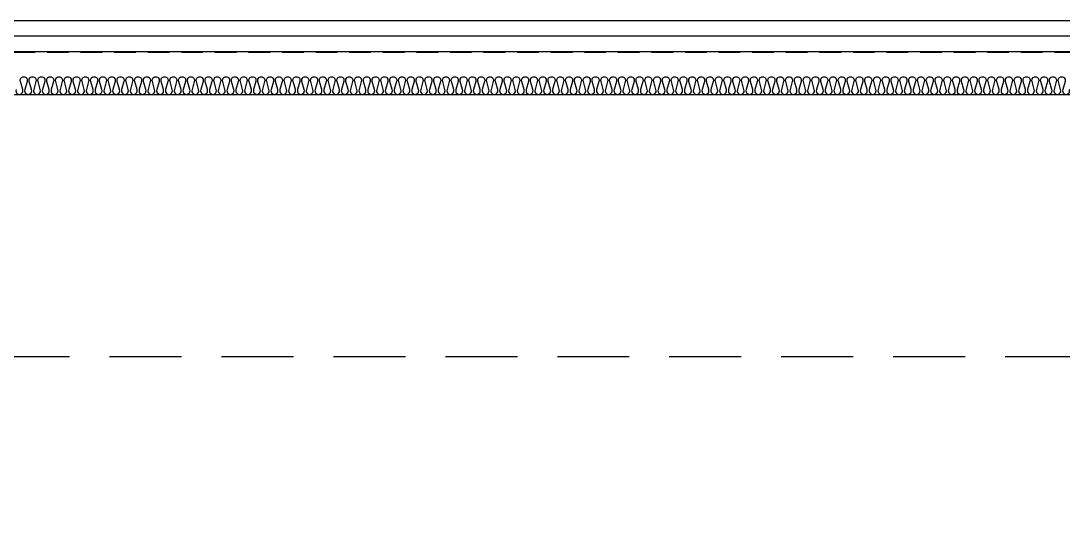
# Model space of a CAD drawing. Header units: millimetres. Extents: x 19868 to 801382, y -4805 to 85279.
# Drawn here: x 514150 to 520667, y 46579 to 49779 of the extents above; entities that cross this region are included whole.
import ezdxf

# ---------------------------------------------------------------- set-up
doc = ezdxf.new("R2010")
doc.units = ezdxf.units.MM
doc.header["$LTSCALE"] = 250
doc.linetypes.add('HID', pattern=[2.8, 1.8, -1])
doc.linetypes.add('HIDDEN', pattern=[9.525, 6.35, -3.175])
for name, color, linetype in [('A-FIN', 6, 'Continuous'), ('A-FIN-8', 8, 'Continuous'), ('A-HAT-WIREMESH', 9, 'g_mesh'), ('A-WP', 1, 'HID'), ('ISL', 251, 'Continuous'), ('인테리어', 7, 'HIDDEN')]:
    doc.layers.add(name, color=color, linetype=linetype)
doc.styles.add('Gdim', font='')
doc.styles.get('Gdim').set_extended_font_data('Dotum')
doc.linetypes.add('g_mesh', pattern='A,10,-0.8,["X",Gdim,S=0.6,R=0,X=-0.15,Y=-0.3],-0.8', length=11.6)

msp = doc.modelspace()

# ---------------------------------------------------------------- linework, layer by layer
at = {"layer": 'A-FIN'}
msp.add_line((531630.2, 49778.9), (511456.2, 49778.9), dxfattribs=at)
at = {"layer": 'A-FIN-8'}
msp.add_line((510956.4, 49586.9), (531620, 49586.9), dxfattribs=at)
at = {"layer": 'A-HAT-WIREMESH', "ltscale": 0.6}
msp.add_line((531630.2, 49682.9), (510946.2, 49682.9), dxfattribs=at)
at = {"layer": 'A-WP', "ltscale": 0.3}
msp.add_line((510953.4, 49581.9), (531623.1, 49581.9), dxfattribs=at)
at = {"layer": 'ISL'}
msp.add_lwpolyline([(514120.1, 49348.7, 1.449198), (514161.3, 49348.7), (514147.6, 49399.1, -0.524856), (514168.2, 49428.9, -0.524856), (514188.8, 49399.1), (514175.1, 49348.7, 1.449198), (514216.3, 49348.7), (514202.6, 49399.1, -0.524856), (514223.2, 49428.9, -0.524856), (514243.8, 49399.1), (514230.1, 49348.7, 1.449198), (514271.3, 49348.7), (514257.6, 49399.1, -0.524856), (514278.2, 49428.9, -0.524856), (514298.8, 49399.1), (514285.1, 49348.7, 1.449198), (514326.3, 49348.7), (514312.6, 49399.1, -0.524856), (514333.2, 49428.9, -0.524856), (514353.8, 49399.1), (514340.1, 49348.7, 1.449198), (514381.3, 49348.7), (514367.6, 49399.1, -0.524856), (514388.2, 49428.9, -0.524856), (514408.8, 49399.1), (514395.1, 49348.7, 1.449198), (514436.3, 49348.7), (514422.6, 49399.1, -0.524856), (514443.2, 49428.9, -0.524856), (514463.8, 49399.1), (514450.1, 49348.7, 1.449198), (514491.3, 49348.7), (514477.6, 49399.1, -0.524856), (514498.2, 49428.9, -0.524856), (514518.8, 49399.1), (514505.1, 49348.7, 1.449198), (514546.3, 49348.7), (514532.6, 49399.1, -0.524856), (514553.2, 49428.9, -0.524856), (514573.8, 49399.1), (514560.1, 49348.7, 1.449198), (514601.3, 49348.7), (514587.6, 49399.1, -0.524856), (514608.2, 49428.9, -0.524856), (514628.8, 49399.1), (514615.1, 49348.7, 1.449198), (514656.3, 49348.7), (514642.6, 49399.1, -0.524856), (514663.2, 49428.9, -0.524856), (514683.8, 49399.1), (514670.1, 49348.7, 1.449198), (514711.3, 49348.7), (514697.6, 49399.1, -0.524856), (514718.2, 49428.9, -0.524856), (514738.8, 49399.1), (514725.1, 49348.7, 1.449198), (514766.3, 49348.7), (514752.6, 49399.1, -0.524856), (514773.2, 49428.9, -0.524856), (514793.8, 49399.1), (514780.1, 49348.7, 1.449198), (514821.3, 49348.7), (514807.6, 49399.1, -0.524856), (514828.2, 49428.9, -0.524856), (514848.8, 49399.1), (514835.1, 49348.7, 1.449198), (514876.3, 49348.7), (514862.6, 49399.1, -0.524856), (514883.2, 49428.9, -0.524856), (514903.8, 49399.1), (514890.1, 49348.7, 1.449198), (514931.3, 49348.7), (514917.6, 49399.1, -0.524856), (514938.2, 49428.9, -0.524856), (514958.8, 49399.1), (514945.1, 49348.7, 1.449198), (514986.3, 49348.7), (514972.6, 49399.1, -0.524856), (514993.2, 49428.9, -0.524856), (515013.8, 49399.1), (515000.1, 49348.7, 1.449198), (515041.3, 49348.7), (515027.6, 49399.1, -0.524856), (515048.2, 49428.9, -0.524856), (515068.8, 49399.1), (515055.1, 49348.7, 1.449198), (515096.3, 49348.7), (515082.6, 49399.1, -0.524856), (515103.2, 49428.9, -0.524856), (515123.8, 49399.1), (515110.1, 49348.7, 1.449198), (515151.3, 49348.7), (515137.6, 49399.1, -0.524856), (515158.2, 49428.9, -0.524856), (515178.8, 49399.1), (515165.1, 49348.7, 1.449198), (515206.3, 49348.7), (515192.6, 49399.1, -0.524856), (515213.2, 49428.9, -0.524856), (515233.8, 49399.1), (515220.1, 49348.7, 1.449198), (515261.3, 49348.7), (515247.6, 49399.1, -0.524856), (515268.2, 49428.9, -0.524856), (515288.8, 49399.1), (515275.1, 49348.7, 1.449198), (515316.3, 49348.7), (515302.6, 49399.1, -0.524856), (515323.2, 49428.9, -0.524856), (515343.8, 49399.1), (515330.1, 49348.7, 1.449198), (515371.3, 49348.7), (515357.6, 49399.1, -0.524856), (515378.2, 49428.9, -0.524856), (515398.8, 49399.1), (515385.1, 49348.7, 1.449198), (515426.3, 49348.7), (515412.6, 49399.1, -0.524856), (515433.2, 49428.9, -0.524856), (515453.8, 49399.1), (515440.1, 49348.7, 1.449198), (515481.3, 49348.7), (515467.6, 49399.1, -0.524856), (515488.2, 49428.9, -0.524856), (515508.8, 49399.1), (515495.1, 49348.7, 1.449198), (515536.3, 49348.7), (515522.6, 49399.1, -0.524856), (515543.2, 49428.9, -0.524856), (515563.8, 49399.1), (515550.1, 49348.7, 1.449198), (515591.3, 49348.7), (515577.6, 49399.1, -0.524856), (515598.2, 49428.9, -0.524856), (515618.8, 49399.1), (515605.1, 49348.7, 1.449198), (515646.3, 49348.7), (515632.6, 49399.1, -0.524856), (515653.2, 49428.9, -0.524856), (515673.8, 49399.1), (515660.1, 49348.7, 1.449198), (515701.3, 49348.7), (515687.6, 49399.1, -0.524856), (515708.2, 49428.9, -0.524856), (515728.8, 49399.1), (515715.1, 49348.7, 1.449198), (515756.3, 49348.7), (515742.6, 49399.1, -0.524856), (515763.2, 49428.9, -0.524856), (515783.8, 49399.1), (515770.1, 49348.7, 1.449198), (515811.3, 49348.7), (515797.6, 49399.1, -0.524856), (515818.2, 49428.9, -0.524856), (515838.8, 49399.1), (515825.1, 49348.7, 1.449198), (515866.3, 49348.7), (515852.6, 49399.1, -0.524856), (515873.2, 49428.9, -0.524856), (515893.8, 49399.1), (515880.1, 49348.7, 1.449198), (515921.3, 49348.7), (515907.6, 49399.1, -0.524856), (515928.2, 49428.9, -0.524856), (515948.8, 49399.1), (515935.1, 49348.7, 1.449198), (515976.3, 49348.7), (515962.6, 49399.1, -0.524856), (515983.2, 49428.9, -0.524856), (516003.8, 49399.1), (515990.1, 49348.7, 1.449198), (516031.3, 49348.7), (516017.6, 49399.1, -0.524856), (516038.2, 49428.9, -0.524856), (516058.8, 49399.1), (516045.1, 49348.7, 1.449198), (516086.3, 49348.7), (516072.6, 49399.1, -0.524856), (516093.2, 49428.9, -0.524856), (516113.8, 49399.1), (516100.1, 49348.7, 1.449198), (516141.3, 49348.7), (516127.6, 49399.1, -0.524856), (516148.2, 49428.9, -0.524856), (516168.8, 49399.1), (516155.1, 49348.7, 1.449198), (516196.3, 49348.7), (516182.6, 49399.1, -0.524856), (516203.2, 49428.9, -0.524856), (516223.8, 49399.1), (516210.1, 49348.7, 1.449198), (516251.3, 49348.7), (516237.6, 49399.1, -0.524856), (516258.2, 49428.9, -0.524856), (516278.8, 49399.1), (516265.1, 49348.7, 1.449198), (516306.3, 49348.7), (516292.6, 49399.1, -0.524856), (516313.2, 49428.9, -0.524856), (516333.8, 49399.1), (516320.1, 49348.7, 1.449198), (516361.3, 49348.7), (516347.6, 49399.1, -0.524856), (516368.2, 49428.9, -0.524856), (516388.8, 49399.1), (516375.1, 49348.7, 1.449198), (516416.3, 49348.7), (516402.6, 49399.1, -0.524856), (516423.2, 49428.9, -0.524856), (516443.8, 49399.1), (516430.1, 49348.7, 1.449198), (516471.3, 49348.7), (516457.6, 49399.1, -0.524856), (516478.2, 49428.9, -0.524856), (516498.8, 49399.1), (516485.1, 49348.7, 1.449198), (516526.3, 49348.7), (516512.6, 49399.1, -0.524856), (516533.2, 49428.9, -0.524856), (516553.8, 49399.1), (516540.1, 49348.7, 1.449198), (516581.3, 49348.7), (516567.6, 49399.1, -0.524856), (516588.2, 49428.9, -0.524856), (516608.8, 49399.1), (516595.1, 49348.7, 1.449198), (516636.3, 49348.7), (516622.6, 49399.1, -0.524856), (516643.2, 49428.9, -0.524856), (516663.8, 49399.1), (516650.1, 49348.7, 1.449198), (516691.3, 49348.7), (516677.6, 49399.1, -0.524856), (516698.2, 49428.9, -0.524856), (516718.8, 49399.1), (516705.1, 49348.7, 1.449198), (516746.3, 49348.7), (516732.6, 49399.1, -0.524856), (516753.2, 49428.9, -0.524856), (516773.8, 49399.1), (516760.1, 49348.7, 1.449198), (516801.3, 49348.7), (516787.6, 49399.1, -0.524856), (516808.2, 49428.9, -0.524856), (516828.8, 49399.1), (516815.1, 49348.7, 1.449198), (516856.3, 49348.7), (516842.6, 49399.1, -0.524856), (516863.2, 49428.9, -0.524856), (516883.8, 49399.1), (516870.1, 49348.7, 1.449198), (516911.3, 49348.7), (516897.6, 49399.1, -0.524856), (516918.2, 49428.9, -0.524856), (516938.8, 49399.1), (516925.1, 49348.7, 1.449198), (516966.3, 49348.7), (516952.6, 49399.1, -0.524856), (516973.2, 49428.9, -0.524856), (516993.8, 49399.1), (516980.1, 49348.7, 1.449198), (517021.3, 49348.7), (517007.6, 49399.1, -0.524856), (517028.2, 49428.9, -0.524856), (517048.8, 49399.1), (517035.1, 49348.7, 1.449198), (517076.3, 49348.7), (517062.6, 49399.1, -0.524856), (517083.2, 49428.9, -0.524856), (517103.8, 49399.1), (517090.1, 49348.7, 1.449198), (517131.3, 49348.7), (517117.6, 49399.1, -0.524856), (517138.2, 49428.9, -0.524856), (517158.8, 49399.1), (517145.1, 49348.7, 1.449198), (517186.3, 49348.7), (517172.6, 49399.1, -0.524856), (517193.2, 49428.9, -0.524856), (517213.8, 49399.1), (517200.1, 49348.7, 1.449198), (517241.3, 49348.7), (517227.6, 49399.1, -0.524856), (517248.2, 49428.9, -0.524856), (517268.8, 49399.1), (517255.1, 49348.7, 1.449198), (517296.3, 49348.7), (517282.6, 49399.1, -0.524856), (517303.2, 49428.9, -0.524856), (517323.8, 49399.1), (517310.1, 49348.7, 1.449198), (517351.3, 49348.7), (517337.6, 49399.1, -0.524856), (517358.2, 49428.9, -0.524856), (517378.8, 49399.1), (517365.1, 49348.7, 1.449198), (517406.3, 49348.7), (517392.6, 49399.1, -0.524856), (517413.2, 49428.9, -0.524856), (517433.8, 49399.1), (517420.1, 49348.7, 1.449198), (517461.3, 49348.7), (517447.6, 49399.1, -0.524856), (517468.2, 49428.9, -0.524856), (517488.8, 49399.1), (517475.1, 49348.7, 1.449198), (517516.3, 49348.7), (517502.6, 49399.1, -0.524856), (517523.2, 49428.9, -0.524856), (517543.8, 49399.1), (517530.1, 49348.7, 1.449198), (517571.3, 49348.7), (517557.6, 49399.1, -0.524856), (517578.2, 49428.9, -0.524856), (517598.8, 49399.1), (517585.1, 49348.7, 1.449198), (517626.3, 49348.7), (517612.6, 49399.1, -0.524856), (517633.2, 49428.9, -0.524856), (517653.8, 49399.1), (517640.1, 49348.7, 1.449198), (517681.3, 49348.7), (517667.6, 49399.1, -0.524856), (517688.2, 49428.9, -0.524856), (517708.8, 49399.1), (517695.1, 49348.7, 1.449198), (517736.3, 49348.7), (517722.6, 49399.1, -0.524856), (517743.2, 49428.9, -0.524856), (517763.8, 49399.1), (517750.1, 49348.7, 1.449198), (517791.3, 49348.7), (517777.6, 49399.1, -0.524856), (517798.2, 49428.9, -0.524856), (517818.8, 49399.1), (517805.1, 49348.7, 1.449198), (517846.3, 49348.7), (517832.6, 49399.1, -0.524856), (517853.2, 49428.9, -0.524856), (517873.8, 49399.1), (517860.1, 49348.7, 1.449198), (517901.3, 49348.7), (517887.6, 49399.1, -0.524856), (517908.2, 49428.9, -0.524856), (517928.8, 49399.1), (517915.1, 49348.7, 1.449198), (517956.3, 49348.7), (517942.6, 49399.1, -0.524856), (517963.2, 49428.9, -0.524856), (517983.8, 49399.1), (517970.1, 49348.7, 1.449198), (518011.3, 49348.7), (517997.6, 49399.1, -0.524856), (518018.2, 49428.9, -0.524856), (518038.8, 49399.1), (518025.1, 49348.7, 1.449198), (518066.3, 49348.7), (518052.6, 49399.1, -0.524856), (518073.2, 49428.9, -0.524856), (518093.8, 49399.1), (518080.1, 49348.7, 1.449198), (518121.3, 49348.7), (518107.6, 49399.1, -0.524856), (518128.2, 49428.9, -0.524856), (518148.8, 49399.1), (518135.1, 49348.7, 1.449198), (518176.3, 49348.7), (518162.6, 49399.1, -0.524856), (518183.2, 49428.9, -0.524856), (518203.8, 49399.1), (518190.1, 49348.7, 1.449198), (518231.3, 49348.7), (518217.6, 49399.1, -0.524856), (518238.2, 49428.9, -0.524856), (518258.8, 49399.1), (518245.1, 49348.7, 1.449198), (518286.3, 49348.7), (518272.6, 49399.1, -0.524856), (518293.2, 49428.9, -0.524856), (518313.8, 49399.1), (518300.1, 49348.7, 1.449198), (518341.3, 49348.7), (518327.6, 49399.1, -0.524856), (518348.2, 49428.9, -0.524856), (518368.8, 49399.1), (518355.1, 49348.7, 1.449198), (518396.3, 49348.7), (518382.6, 49399.1, -0.524856), (518403.2, 49428.9, -0.524856), (518423.8, 49399.1), (518410.1, 49348.7, 1.449198), (518451.3, 49348.7), (518437.6, 49399.1, -0.524856), (518458.2, 49428.9, -0.524856), (518478.8, 49399.1), (518465.1, 49348.7, 1.449198), (518506.3, 49348.7), (518492.6, 49399.1, -0.524856), (518513.2, 49428.9, -0.524856), (518533.8, 49399.1), (518520.1, 49348.7, 1.449198), (518561.3, 49348.7), (518547.6, 49399.1, -0.524856), (518568.2, 49428.9, -0.524856), (518588.8, 49399.1), (518575.1, 49348.7, 1.449198), (518616.3, 49348.7), (518602.6, 49399.1, -0.524856), (518623.2, 49428.9, -0.524856), (518643.8, 49399.1), (518630.1, 49348.7, 1.449198), (518671.3, 49348.7), (518657.6, 49399.1, -0.524856), (518678.2, 49428.9, -0.524856), (518698.8, 49399.1), (518685.1, 49348.7, 1.449198), (518726.3, 49348.7), (518712.6, 49399.1, -0.524856), (518733.2, 49428.9, -0.524856), (518753.8, 49399.1), (518740.1, 49348.7, 1.449198), (518781.3, 49348.7), (518767.6, 49399.1, -0.524856), (518788.2, 49428.9, -0.524856), (518808.8, 49399.1), (518795.1, 49348.7, 1.449198), (518836.3, 49348.7), (518822.6, 49399.1, -0.524856), (518843.2, 49428.9, -0.524856), (518863.8, 49399.1), (518850.1, 49348.7, 1.449198), (518891.3, 49348.7), (518877.6, 49399.1, -0.524856), (518898.2, 49428.9, -0.524856), (518918.8, 49399.1), (518905.1, 49348.7, 1.449198), (518946.3, 49348.7), (518932.6, 49399.1, -0.524856), (518953.2, 49428.9, -0.524856), (518973.8, 49399.1), (518960.1, 49348.7, 1.449198), (519001.3, 49348.7), (518987.6, 49399.1, -0.524856), (519008.2, 49428.9, -0.524856), (519028.8, 49399.1), (519015.1, 49348.7, 1.449198), (519056.3, 49348.7), (519042.6, 49399.1, -0.524856), (519063.2, 49428.9, -0.524856), (519083.8, 49399.1), (519070.1, 49348.7, 1.449198), (519111.3, 49348.7), (519097.6, 49399.1, -0.524856), (519118.2, 49428.9, -0.524856), (519138.8, 49399.1), (519125.1, 49348.7, 1.449198), (519166.3, 49348.7), (519152.6, 49399.1, -0.524856), (519173.2, 49428.9, -0.524856), (519193.8, 49399.1), (519180.1, 49348.7, 1.449198), (519221.3, 49348.7), (519207.6, 49399.1, -0.524856), (519228.2, 49428.9, -0.524856), (519248.8, 49399.1), (519235.1, 49348.7, 1.449198), (519276.3, 49348.7), (519262.6, 49399.1, -0.524856), (519283.2, 49428.9, -0.524856), (519303.8, 49399.1), (519290.1, 49348.7, 1.449198), (519331.3, 49348.7), (519317.6, 49399.1, -0.524856), (519338.2, 49428.9, -0.524856), (519358.8, 49399.1), (519345.1, 49348.7, 1.449198), (519386.3, 49348.7), (519372.6, 49399.1, -0.524856), (519393.2, 49428.9, -0.524856), (519413.8, 49399.1), (519400.1, 49348.7, 1.449198), (519441.3, 49348.7), (519427.6, 49399.1, -0.524856), (519448.2, 49428.9, -0.524856), (519468.8, 49399.1), (519455.1, 49348.7, 1.449198), (519496.3, 49348.7), (519482.6, 49399.1, -0.524856), (519503.2, 49428.9, -0.524856), (519523.8, 49399.1), (519510.1, 49348.7, 1.449198), (519551.3, 49348.7), (519537.6, 49399.1, -0.524856), (519558.2, 49428.9, -0.524856), (519578.8, 49399.1), (519565.1, 49348.7, 1.449198), (519606.3, 49348.7), (519592.6, 49399.1, -0.524856), (519613.2, 49428.9, -0.524856), (519633.8, 49399.1), (519620.1, 49348.7, 1.449198), (519661.3, 49348.7), (519647.6, 49399.1, -0.524856), (519668.2, 49428.9, -0.524856), (519688.8, 49399.1), (519675.1, 49348.7, 1.449198), (519716.3, 49348.7), (519702.6, 49399.1, -0.524856), (519723.2, 49428.9, -0.524856), (519743.8, 49399.1), (519730.1, 49348.7, 1.449198), (519771.3, 49348.7), (519757.6, 49399.1, -0.524856), (519778.2, 49428.9, -0.524856), (519798.8, 49399.1), (519785.1, 49348.7, 1.449198), (519826.3, 49348.7), (519812.6, 49399.1, -0.524856), (519833.2, 49428.9, -0.524856), (519853.8, 49399.1), (519840.1, 49348.7, 1.449198), (519881.3, 49348.7), (519867.6, 49399.1, -0.524856), (519888.2, 49428.9, -0.524856), (519908.8, 49399.1), (519895.1, 49348.7, 1.449198), (519936.3, 49348.7), (519922.6, 49399.1, -0.524856), (519943.2, 49428.9, -0.524856), (519963.8, 49399.1), (519950.1, 49348.7, 1.449198), (519991.3, 49348.7), (519977.6, 49399.1, -0.524856), (519998.2, 49428.9, -0.524856), (520018.8, 49399.1), (520005.1, 49348.7, 1.449198), (520046.3, 49348.7), (520032.6, 49399.1, -0.524856), (520053.2, 49428.9, -0.524856), (520073.8, 49399.1), (520060.1, 49348.7, 1.449198), (520101.3, 49348.7), (520087.6, 49399.1, -0.524856), (520108.2, 49428.9, -0.524856), (520128.8, 49399.1), (520115.1, 49348.7, 1.449198), (520156.3, 49348.7), (520142.6, 49399.1, -0.524856), (520163.2, 49428.9, -0.524856), (520183.8, 49399.1), (520170.1, 49348.7, 1.449198), (520211.3, 49348.7), (520197.6, 49399.1, -0.524856), (520218.2, 49428.9, -0.524856), (520238.8, 49399.1), (520225.1, 49348.7, 1.449198), (520266.3, 49348.7), (520252.6, 49399.1, -0.524856), (520273.2, 49428.9, -0.524856), (520293.8, 49399.1), (520280.1, 49348.7, 1.449198), (520321.3, 49348.7), (520307.6, 49399.1, -0.524856), (520328.2, 49428.9, -0.524856), (520348.8, 49399.1), (520335.1, 49348.7, 1.449198), (520376.3, 49348.7), (520362.6, 49399.1, -0.524856), (520383.2, 49428.9, -0.524856), (520403.8, 49399.1), (520390.1, 49348.7, 1.449198), (520431.3, 49348.7), (520417.6, 49399.1, -0.524856), (520438.2, 49428.9, -0.524856), (520458.8, 49399.1), (520445.1, 49348.7, 1.449198), (520486.3, 49348.7), (520472.6, 49399.1, -0.524856), (520493.2, 49428.9, -0.524856), (520513.8, 49399.1), (520500.1, 49348.7, 1.449198), (520541.3, 49348.7), (520527.6, 49399.1, -0.524856), (520548.2, 49428.9, -0.524856), (520568.8, 49399.1), (520555.1, 49348.7, 1.449198), (520596.3, 49348.7), (520582.6, 49399.1, -0.524856), (520603.2, 49428.9, -0.524856), (520623.8, 49399.1), (520610.1, 49348.7, 1.449198), (520651.3, 49348.7), (520637.6, 49399.1, -0.524856), (520658.2, 49428.9, -0.524856), (520678.8, 49399.1), (520665.1, 49348.7, 1.449198), (520706.3, 49348.7)], format="xyb", dxfattribs=at)
msp.add_lwpolyline([(507752.4, 47168.9), (508548.2, 47168.9), (508548.2, 47918.9), (511448.2, 47918.9), (511448.2, 49318.9), (522528.2, 49318.9), (522528.2, 48568.9), (523448.2, 48568.9), (523448.2, 49318.9), (531428.2, 49318.9), (531428.2, 48768.9), (531948.2, 48768.9), (531948.2, 49318.9), (534528.2, 49318.9), (534528.2, 48568.9), (534928.2, 48568.9), (534928.2, 47698.9), (534528.2, 47698.9), (534528.2, 46578.9), (537628.2, 46578.9)], dxfattribs=at)
at = {"layer": '인테리어', "linetype": 'HID'}
msp.add_lwpolyline([(514004.4, 47678.9), (522622, 47678.9)], dxfattribs=at)

doc.saveas('drawing.dxf')
